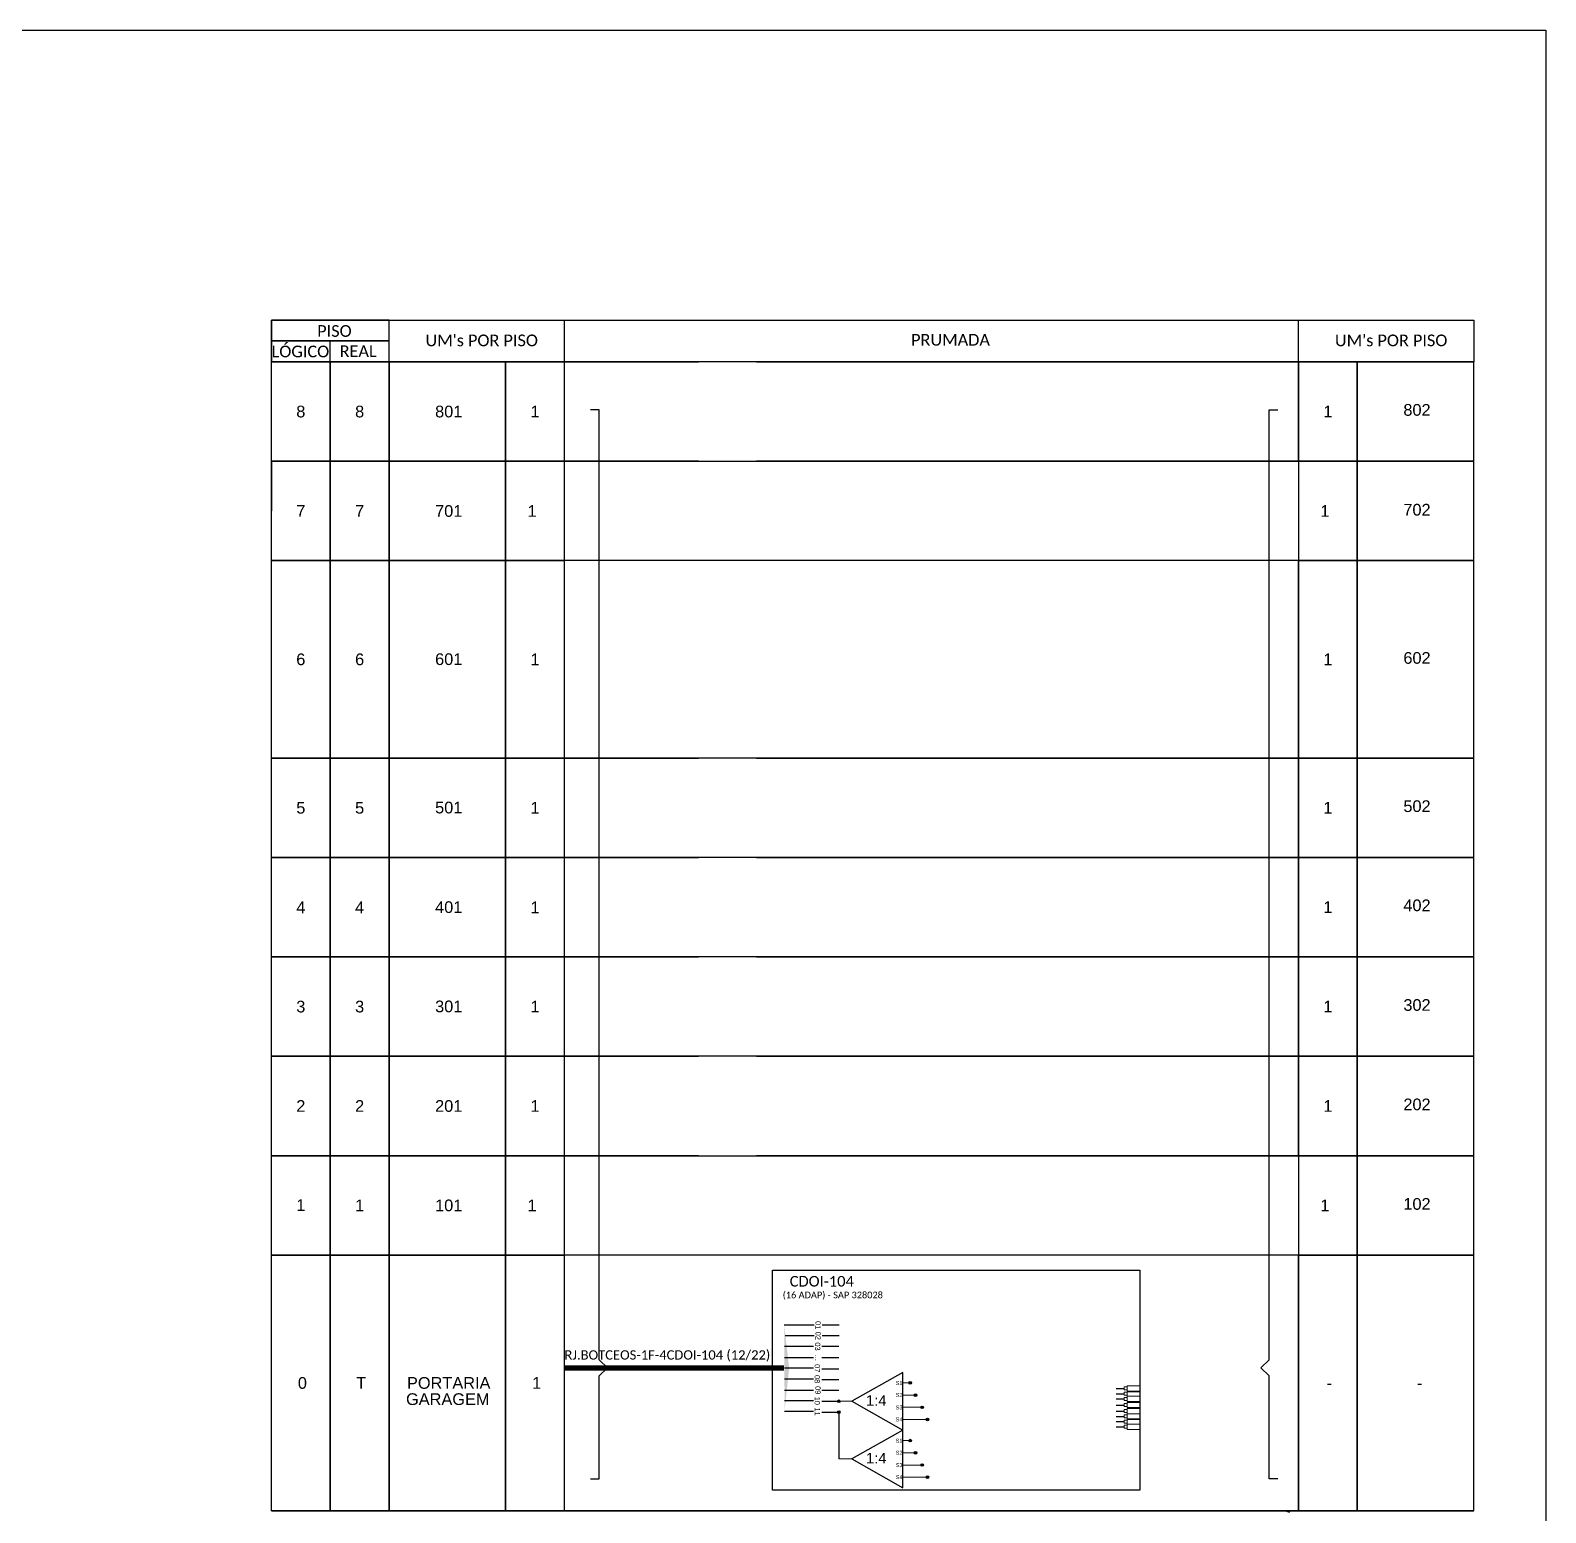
# Model space of a CAD drawing. Header units: metres. Extents: x 10880 to 11829, y -2377 to -1957.
# Drawn here: x 11187.8 to 11474, y -2237.1 to -1957.2 of the extents above; entities that cross this region are included whole.
import ezdxf
from ezdxf.enums import TextEntityAlignment as Align

# ---------------------------------------------------------------- set-up
doc = ezdxf.new("R2010")
doc.units = ezdxf.units.M
for name, color, linetype in [('10.0 - Cartográfico', 252, 'Continuous'), ('10.0 - Cartográfico - Divisa', 252, 'Continuous'), ('10.1 - Número do Imóvel', 7, 'Continuous')]:
    doc.layers.add(name, color=color, linetype=linetype)
doc.styles.add('ARIAL', font='arial.ttf')
doc.styles.add('WMF-Calibri0', font='calibri.ttf')

msp = doc.modelspace()

# ---------------------------------------------------------------- hatches: boundary and pattern name
h = msp.add_hatch(color=5)
h.dxf.hatch_style = 1
h.paths.add_polyline_path([(11331.09, -2209.79), (11330.18, -2201.67), (11330.23, -2217.97)])
h.paths.add_polyline_path([(11331.09, -2209.79), (11330.23, -2217.97), (11330.23, -2217.97)])
h = msp.add_hatch(color=3)
h.dxf.hatch_style = 1
edge = h.paths.add_edge_path()
edge.add_arc((11353.97, -2212.61), 0.242, 0, 360)
h = msp.add_hatch(color=3)
h.dxf.hatch_style = 1
edge = h.paths.add_edge_path()
edge.add_arc((11354.97, -2214.92), 0.242, 0, 360)
h = msp.add_hatch(color=3)
h.dxf.hatch_style = 1
edge = h.paths.add_edge_path()
edge.add_arc((11340.46, -2216.08), 0.242, 0, 360)
h = msp.add_hatch(color=3)
h.dxf.hatch_style = 1
edge = h.paths.add_edge_path()
edge.add_arc((11340.46, -2218.13), 0.242, 0, 360)
h = msp.add_hatch(color=3)
h.dxf.hatch_style = 1
edge = h.paths.add_edge_path()
edge.add_arc((11356.21, -2217.22), 0.242, 0, 360)
h = msp.add_hatch(color=3)
h.dxf.hatch_style = 1
edge = h.paths.add_edge_path()
edge.add_arc((11357.21, -2219.53), 0.242, 0, 360)
h = msp.add_hatch(color=3)
h.dxf.hatch_style = 1
edge = h.paths.add_edge_path()
edge.add_arc((11353.97, -2223.51), 0.242, 0, 360)
h = msp.add_hatch(color=3)
h.dxf.hatch_style = 1
edge = h.paths.add_edge_path()
edge.add_arc((11354.97, -2225.81), 0.242, 0, 360)
h = msp.add_hatch(color=3)
h.dxf.hatch_style = 1
edge = h.paths.add_edge_path()
edge.add_arc((11356.21, -2228.12), 0.242, 0, 360)
h = msp.add_hatch(color=3)
h.dxf.hatch_style = 1
edge = h.paths.add_edge_path()
edge.add_arc((11357.21, -2230.43), 0.242, 0, 360)

# ---------------------------------------------------------------- linework, layer by layer
for p, q in [((11288.65, -2019.77), (11288.65, -2011.88)), ((11233.3, -2038.55), (11233.3, -2047.94))]:
    msp.add_line(p, q)
at = {"color": 3}
for p, q in [((11330.16, -2201.67), (11335.8, -2201.67)), ((11330.32, -2203.69), (11335.8, -2203.69)), ((11337.33, -2201.67), (11340.55, -2201.67)), ((11337.33, -2203.69), (11340.55, -2203.69)), ((11330.23, -2205.7), (11335.7, -2205.7)), ((11337.24, -2205.7), (11340.46, -2205.7)), ((11330.23, -2207.83), (11335.7, -2207.83)), ((11330.23, -2209.79), (11335.72, -2209.79)), ((11337.24, -2207.83), (11340.46, -2207.83)), ((11330.23, -2211.84), (11335.72, -2211.84)), ((11337.24, -2209.95), (11340.46, -2209.95)), ((11337.24, -2212), (11340.46, -2212)), ((11330.23, -2213.96), (11335.7, -2213.96)), ((11337.24, -2213.96), (11340.46, -2213.96)), ((11392.87, -2213.66), (11394.35, -2213.66)), ((11392.87, -2214.65), (11394.35, -2214.65)), ((11330.23, -2215.92), (11335.72, -2215.92)), ((11330.23, -2217.97), (11335.72, -2217.97)), ((11337.24, -2216.08), (11340.46, -2216.08)), ((11337.24, -2218.13), (11340.46, -2218.13)), ((11392.87, -2215.64), (11394.35, -2215.64)), ((11392.87, -2216.79), (11394.35, -2216.79)), ((11392.87, -2217.94), (11394.35, -2217.94)), ((11392.87, -2218.93), (11394.35, -2218.93)), ((11392.87, -2219.92), (11394.35, -2219.92)), ((11392.87, -2220.9), (11394.35, -2220.9))]:
    msp.add_line(p, q, dxfattribs=at)
for points in [[(11460.44, -2019.77), (11233.3, -2019.77), (11233.3, -2011.88), (11460.44, -2011.88)], [(11233.3, -2019.77), (11244.41, -2019.77), (11244.41, -2038.55), (11233.3, -2038.55)], [(11244.41, -2019.77), (11255.52, -2019.77), (11255.52, -2038.55), (11244.41, -2038.55)], [(11277.54, -2019.77), (11255.52, -2019.77), (11255.52, -2038.55), (11277.54, -2038.55)], [(11255.52, -2019.77), (11255.52, -2019.77), (11255.52, -2038.55), (11255.52, -2038.55)], [(11288.65, -2019.77), (11277.54, -2019.77), (11277.54, -2038.55), (11288.65, -2038.55)], [(11438.41, -2019.77), (11427.3, -2019.77), (11427.3, -2038.55), (11438.41, -2038.55)], [(11460.44, -2019.77), (11438.41, -2019.77), (11438.41, -2038.55), (11460.44, -2038.55)], [(11233.3, -2038.55), (11244.41, -2038.55), (11244.41, -2057.32), (11233.3, -2057.32)], [(11244.41, -2038.55), (11255.52, -2038.55), (11255.52, -2057.32), (11244.41, -2057.32)], [(11277.54, -2038.55), (11255.52, -2038.55), (11255.52, -2057.32), (11277.54, -2057.32)], [(11255.52, -2038.55), (11255.52, -2038.55), (11255.52, -2057.32), (11255.52, -2057.32)], [(11288.65, -2038.55), (11277.54, -2038.55), (11277.54, -2057.32), (11288.65, -2057.32)], [(11438.41, -2038.55), (11427.3, -2038.55), (11427.3, -2057.32), (11438.41, -2057.32)], [(11460.44, -2038.55), (11438.41, -2038.55), (11438.41, -2057.32), (11460.44, -2057.32)], [(11233.3, -2057.32), (11244.41, -2057.32), (11244.41, -2094.6), (11233.3, -2094.6)], [(11244.41, -2057.32), (11255.52, -2057.32), (11255.52, -2094.6), (11244.41, -2094.6)], [(11277.54, -2057.32), (11255.52, -2057.32), (11255.52, -2094.6), (11277.54, -2094.6)], [(11255.52, -2057.32), (11255.52, -2057.32), (11255.52, -2094.6), (11255.52, -2094.6)], [(11288.65, -2057.32), (11277.54, -2057.32), (11277.54, -2094.6), (11288.65, -2094.6)], [(11438.41, -2057.32), (11427.3, -2057.32), (11427.3, -2094.6), (11438.41, -2094.6)], [(11460.44, -2057.32), (11438.41, -2057.32), (11438.41, -2094.6), (11460.44, -2094.6)], [(11233.3, -2094.6), (11244.41, -2094.6), (11244.41, -2113.37), (11233.3, -2113.37)], [(11244.41, -2094.6), (11255.52, -2094.6), (11255.52, -2113.37), (11244.41, -2113.37)], [(11277.54, -2094.6), (11255.52, -2094.6), (11255.52, -2113.37), (11277.54, -2113.37)], [(11255.52, -2094.6), (11255.52, -2094.6), (11255.52, -2113.37), (11255.52, -2113.37)], [(11288.65, -2094.6), (11277.54, -2094.6), (11277.54, -2113.37), (11288.65, -2113.37)], [(11438.41, -2094.6), (11427.3, -2094.6), (11427.3, -2113.37), (11438.41, -2113.37)], [(11460.44, -2094.6), (11438.41, -2094.6), (11438.41, -2113.37), (11460.44, -2113.37)], [(11233.3, -2113.37), (11244.41, -2113.37), (11244.41, -2132.15), (11233.3, -2132.15)], [(11244.41, -2113.37), (11255.52, -2113.37), (11255.52, -2132.15), (11244.41, -2132.15)], [(11277.54, -2113.37), (11255.52, -2113.37), (11255.52, -2132.15), (11277.54, -2132.15)], [(11255.52, -2113.37), (11255.52, -2113.37), (11255.52, -2132.15), (11255.52, -2132.15)], [(11288.65, -2113.37), (11277.54, -2113.37), (11277.54, -2132.15), (11288.65, -2132.15)], [(11438.41, -2113.37), (11427.3, -2113.37), (11427.3, -2132.15), (11438.41, -2132.15)], [(11460.44, -2113.37), (11438.41, -2113.37), (11438.41, -2132.15), (11460.44, -2132.15)], [(11233.3, -2132.15), (11244.41, -2132.15), (11244.41, -2150.93), (11233.3, -2150.93)], [(11244.41, -2132.15), (11255.52, -2132.15), (11255.52, -2150.93), (11244.41, -2150.93)], [(11277.54, -2132.15), (11255.52, -2132.15), (11255.52, -2150.93), (11277.54, -2150.93)], [(11255.52, -2132.15), (11255.52, -2132.15), (11255.52, -2150.93), (11255.52, -2150.93)], [(11288.65, -2132.15), (11277.54, -2132.15), (11277.54, -2150.93), (11288.65, -2150.93)], [(11438.41, -2132.15), (11427.3, -2132.15), (11427.3, -2150.93), (11438.41, -2150.93)], [(11460.44, -2132.15), (11438.41, -2132.15), (11438.41, -2150.93), (11460.44, -2150.93)], [(11233.3, -2150.93), (11244.41, -2150.93), (11244.41, -2169.7), (11233.3, -2169.7)], [(11244.41, -2150.93), (11255.52, -2150.93), (11255.52, -2169.7), (11244.41, -2169.7)], [(11277.54, -2150.93), (11255.52, -2150.93), (11255.52, -2169.7), (11277.54, -2169.7)], [(11255.52, -2150.93), (11255.52, -2150.93), (11255.52, -2169.7), (11255.52, -2169.7)], [(11288.65, -2150.93), (11277.54, -2150.93), (11277.54, -2169.7), (11288.65, -2169.7)], [(11438.41, -2150.93), (11427.3, -2150.93), (11427.3, -2169.7), (11438.41, -2169.7)], [(11460.44, -2150.93), (11438.41, -2150.93), (11438.41, -2169.7), (11460.44, -2169.7)], [(11233.3, -2169.7), (11244.41, -2169.7), (11244.41, -2188.48), (11233.3, -2188.48)], [(11244.41, -2169.7), (11255.52, -2169.7), (11255.52, -2188.48), (11244.41, -2188.48)], [(11277.54, -2169.7), (11255.52, -2169.7), (11255.52, -2188.48), (11277.54, -2188.48)], [(11255.52, -2169.7), (11255.52, -2169.7), (11255.52, -2188.48), (11255.52, -2188.48)], [(11288.65, -2169.7), (11277.54, -2169.7), (11277.54, -2188.48), (11288.65, -2188.48)], [(11438.41, -2169.7), (11427.3, -2169.7), (11427.3, -2188.48), (11438.41, -2188.48)], [(11460.44, -2169.7), (11438.41, -2169.7), (11438.41, -2188.48), (11460.44, -2188.48)], [(11233.3, -2188.48), (11244.41, -2188.48), (11244.41, -2236.77), (11233.3, -2236.77)], [(11244.41, -2188.48), (11255.52, -2188.48), (11255.52, -2236.77), (11244.41, -2236.77)], [(11277.54, -2188.48), (11255.52, -2188.48), (11255.52, -2236.77), (11277.54, -2236.77)], [(11427.3, -2188.48), (11255.52, -2188.48), (11255.52, -2236.77), (11427.3, -2236.77)], [(11255.52, -2188.48), (11255.52, -2188.48), (11255.52, -2236.77), (11255.52, -2236.77)], [(11288.65, -2188.48), (11277.54, -2188.48), (11277.54, -2236.77), (11288.65, -2236.77)], [(11438.41, -2188.48), (11427.3, -2188.48), (11427.3, -2236.77), (11438.41, -2236.77)], [(11460.44, -2188.48), (11438.41, -2188.48), (11438.41, -2236.77), (11460.44, -2236.77)]]:
    msp.add_lwpolyline(points, close=True)
at = {"color": 0}
for points in [[(11233.3, -2015.83), (11255.52, -2015.83), (11255.52, -2011.88), (11233.3, -2011.88)], [(11233.3, -2019.77), (11255.52, -2019.77), (11255.52, -2015.83), (11233.3, -2015.83)]]:
    msp.add_lwpolyline(points, close=True, dxfattribs=at)
for points in [[(11255.52, -2019.77), (11255.52, -2011.88)], [(11427.3, -2019.77), (11427.3, -2011.88)], [(11244.41, -2019.77), (11244.41, -2015.83)], [(11233.3, -2019.77), (11244.41, -2019.77)], [(11244.41, -2019.77), (11233.3, -2019.77)], [(11233.3, -2019.77), (11244.41, -2019.77)], [(11244.41, -2019.77), (11233.3, -2019.77)], [(11244.41, -2019.77), (11255.52, -2019.77), (11255.52, -2019.77)], [(11255.52, -2019.77), (11244.41, -2019.77)], [(11244.41, -2019.77), (11255.52, -2019.77), (11255.52, -2019.77)], [(11255.52, -2019.77), (11244.41, -2019.77)], [(11255.52, -2019.77), (11277.54, -2019.77)], [(11277.54, -2019.77), (11255.52, -2019.77)], [(11255.52, -2019.77), (11255.52, -2019.77), (11313.94, -2019.77)], [(11313.94, -2019.77), (11255.52, -2019.77), (11255.52, -2019.77)], [(11255.52, -2019.77), (11277.54, -2019.77)], [(11277.54, -2019.77), (11255.52, -2019.77)], [(11255.52, -2019.77), (11255.52, -2019.77), (11313.94, -2019.77)], [(11324.94, -2019.77), (11255.52, -2019.77), (11255.52, -2019.77)], [(11324.94, -2019.77), (11255.52, -2019.77), (11255.52, -2038.55), (11324.94, -2038.55)], [(11277.54, -2019.77), (11288.65, -2019.77)], [(11288.65, -2019.77), (11277.54, -2019.77), (11277.54, -2019.77)], [(11277.54, -2019.77), (11288.65, -2019.77)], [(11288.65, -2019.77), (11277.54, -2019.77), (11277.54, -2019.77)], [(11324.94, -2019.77), (11427.3, -2019.77), (11427.3, -2019.77)], [(11427.3, -2019.77), (11427.3, -2019.77), (11324.94, -2019.77)], [(11324.94, -2019.77), (11427.3, -2019.77), (11427.3, -2019.77)], [(11427.3, -2019.77), (11427.3, -2019.77), (11324.94, -2019.77)], [(11324.94, -2038.55), (11427.3, -2038.55), (11427.3, -2019.77), (11324.94, -2019.77)], [(11427.3, -2019.77), (11438.41, -2019.77)], [(11438.41, -2019.77), (11427.3, -2019.77), (11427.3, -2019.77)], [(11427.3, -2019.77), (11438.41, -2019.77)], [(11438.41, -2019.77), (11427.3, -2019.77), (11427.3, -2019.77)], [(11438.41, -2019.77), (11460.44, -2019.77)], [(11460.44, -2019.77), (11438.41, -2019.77)], [(11438.41, -2019.77), (11460.44, -2019.77)], [(11460.44, -2019.77), (11438.41, -2019.77)], [(11233.3, -2038.55), (11244.41, -2038.55)], [(11244.41, -2038.55), (11233.3, -2038.55)], [(11244.41, -2038.55), (11255.52, -2038.55), (11255.52, -2038.55)], [(11255.52, -2038.55), (11244.41, -2038.55)], [(11255.52, -2038.55), (11277.54, -2038.55)], [(11277.54, -2038.55), (11255.52, -2038.55)], [(11255.52, -2038.55), (11255.52, -2038.55), (11313.94, -2038.55)], [(11313.94, -2038.55), (11255.52, -2038.55), (11255.52, -2038.55)], [(11427.3, -2057.32), (11255.52, -2057.32), (11255.52, -2038.55), (11313.94, -2038.55)], [(11277.54, -2038.55), (11288.65, -2038.55)], [(11288.65, -2038.55), (11277.54, -2038.55), (11277.54, -2038.55)], [(11324.94, -2038.55), (11427.3, -2038.55), (11427.3, -2038.55)], [(11427.3, -2038.55), (11427.3, -2038.55), (11324.94, -2038.55)], [(11324.94, -2038.55), (11427.3, -2038.55)], [(11427.3, -2038.55), (11438.41, -2038.55)], [(11438.41, -2038.55), (11427.3, -2038.55), (11427.3, -2038.55)], [(11438.41, -2038.55), (11460.44, -2038.55)], [(11460.44, -2038.55), (11438.41, -2038.55)], [(11324.94, -2057.32), (11255.52, -2057.32), (11255.52, -2094.6), (11313.94, -2094.6)], [(11324.94, -2094.6), (11427.3, -2094.6), (11427.3, -2057.32), (11324.94, -2057.32)], [(11233.3, -2094.6), (11244.41, -2094.6)], [(11244.41, -2094.6), (11233.3, -2094.6)], [(11244.41, -2094.6), (11255.52, -2094.6), (11255.52, -2094.6)], [(11255.52, -2094.6), (11244.41, -2094.6)], [(11255.52, -2094.6), (11277.54, -2094.6)], [(11277.54, -2094.6), (11255.52, -2094.6)], [(11255.52, -2094.6), (11255.52, -2094.6), (11313.94, -2094.6)], [(11313.94, -2094.6), (11255.52, -2094.6), (11255.52, -2094.6)], [(11324.94, -2094.6), (11255.52, -2094.6), (11255.52, -2113.37), (11313.94, -2113.37)], [(11277.54, -2094.6), (11288.65, -2094.6)], [(11288.65, -2094.6), (11277.54, -2094.6), (11277.54, -2094.6)], [(11324.94, -2094.6), (11427.3, -2094.6), (11427.3, -2094.6)], [(11427.3, -2094.6), (11427.3, -2094.6), (11324.94, -2094.6)], [(11324.94, -2113.37), (11427.3, -2113.37), (11427.3, -2094.6), (11324.94, -2094.6)], [(11427.3, -2094.6), (11438.41, -2094.6)], [(11438.41, -2094.6), (11427.3, -2094.6), (11427.3, -2094.6)], [(11438.41, -2094.6), (11460.44, -2094.6)], [(11460.44, -2094.6), (11438.41, -2094.6)], [(11233.3, -2113.37), (11244.41, -2113.37)], [(11244.41, -2113.37), (11233.3, -2113.37)], [(11244.41, -2113.37), (11255.52, -2113.37), (11255.52, -2113.37)], [(11255.52, -2113.37), (11244.41, -2113.37)], [(11255.52, -2113.37), (11277.54, -2113.37)], [(11277.54, -2113.37), (11255.52, -2113.37)], [(11255.52, -2113.37), (11255.52, -2113.37), (11313.94, -2113.37)], [(11324.94, -2113.37), (11255.52, -2113.37), (11255.52, -2113.37)], [(11324.94, -2113.37), (11255.52, -2113.37), (11255.52, -2132.15), (11313.94, -2132.15)], [(11277.54, -2113.37), (11288.65, -2113.37)], [(11288.65, -2113.37), (11277.54, -2113.37), (11277.54, -2113.37)], [(11324.94, -2113.37), (11427.3, -2113.37), (11427.3, -2113.37)], [(11427.3, -2113.37), (11427.3, -2113.37), (11324.94, -2113.37)], [(11324.94, -2132.15), (11427.3, -2132.15), (11427.3, -2113.37), (11324.94, -2113.37)], [(11427.3, -2113.37), (11438.41, -2113.37)], [(11438.41, -2113.37), (11427.3, -2113.37), (11427.3, -2113.37)], [(11438.41, -2113.37), (11460.44, -2113.37)], [(11460.44, -2113.37), (11438.41, -2113.37)], [(11233.3, -2132.15), (11244.41, -2132.15)], [(11244.41, -2132.15), (11233.3, -2132.15)], [(11244.41, -2132.15), (11255.52, -2132.15), (11255.52, -2132.15)], [(11255.52, -2132.15), (11244.41, -2132.15)], [(11255.52, -2132.15), (11277.54, -2132.15)], [(11277.54, -2132.15), (11255.52, -2132.15)], [(11255.52, -2132.15), (11255.52, -2132.15), (11313.94, -2132.15)], [(11313.94, -2132.15), (11255.52, -2132.15), (11255.52, -2132.15)], [(11324.94, -2132.15), (11255.52, -2132.15), (11255.52, -2150.93), (11313.94, -2150.93)], [(11277.54, -2132.15), (11288.65, -2132.15)], [(11288.65, -2132.15), (11277.54, -2132.15), (11277.54, -2132.15)], [(11324.94, -2132.15), (11427.3, -2132.15), (11427.3, -2132.15)], [(11427.3, -2132.15), (11427.3, -2132.15), (11324.94, -2132.15)], [(11324.94, -2150.93), (11427.3, -2150.93), (11427.3, -2132.15), (11324.94, -2132.15)], [(11427.3, -2132.15), (11438.41, -2132.15)], [(11438.41, -2132.15), (11427.3, -2132.15), (11427.3, -2132.15)], [(11438.41, -2132.15), (11460.44, -2132.15)], [(11460.44, -2132.15), (11438.41, -2132.15)], [(11233.3, -2150.93), (11244.41, -2150.93)], [(11244.41, -2150.93), (11233.3, -2150.93)], [(11244.41, -2150.93), (11255.52, -2150.93), (11255.52, -2150.93)], [(11255.52, -2150.93), (11244.41, -2150.93)], [(11255.52, -2150.93), (11277.54, -2150.93)], [(11277.54, -2150.93), (11255.52, -2150.93)], [(11255.52, -2150.93), (11255.52, -2150.93), (11313.94, -2150.93)], [(11324.94, -2150.93), (11255.52, -2150.93), (11255.52, -2150.93)], [(11324.94, -2150.93), (11255.52, -2150.93), (11255.52, -2169.7), (11324.94, -2169.7)], [(11277.54, -2150.93), (11288.65, -2150.93)], [(11288.65, -2150.93), (11277.54, -2150.93), (11277.54, -2150.93)], [(11324.94, -2150.93), (11427.3, -2150.93), (11427.3, -2150.93)], [(11427.3, -2150.93), (11427.3, -2150.93), (11324.94, -2150.93)], [(11324.94, -2169.7), (11427.3, -2169.7), (11427.3, -2150.93), (11324.94, -2150.93)], [(11427.3, -2150.93), (11438.41, -2150.93)], [(11438.41, -2150.93), (11427.3, -2150.93), (11427.3, -2150.93)], [(11438.41, -2150.93), (11460.44, -2150.93)], [(11460.44, -2150.93), (11438.41, -2150.93)], [(11233.3, -2169.7), (11244.41, -2169.7)], [(11244.41, -2169.7), (11233.3, -2169.7)], [(11244.41, -2169.7), (11255.52, -2169.7), (11255.52, -2169.7)], [(11255.52, -2169.7), (11244.41, -2169.7)], [(11255.52, -2169.7), (11277.54, -2169.7)], [(11277.54, -2169.7), (11255.52, -2169.7)], [(11255.52, -2169.7), (11255.52, -2169.7), (11313.94, -2169.7)], [(11313.94, -2169.7), (11255.52, -2169.7), (11255.52, -2169.7)], [(11427.3, -2188.48), (11255.52, -2188.48), (11255.52, -2169.7), (11313.94, -2169.7)], [(11277.54, -2169.7), (11288.65, -2169.7)], [(11288.65, -2169.7), (11277.54, -2169.7), (11277.54, -2169.7)], [(11324.94, -2169.7), (11427.3, -2169.7), (11427.3, -2169.7)], [(11427.3, -2169.7), (11427.3, -2169.7), (11324.94, -2169.7)], [(11324.94, -2169.7), (11427.3, -2169.7)], [(11427.3, -2169.7), (11438.41, -2169.7)], [(11438.41, -2169.7), (11427.3, -2169.7), (11427.3, -2169.7)], [(11438.41, -2169.7), (11460.44, -2169.7)], [(11460.44, -2169.7), (11438.41, -2169.7)], [(11233.3, -2236.77), (11244.41, -2236.77)], [(11244.41, -2236.77), (11233.3, -2236.77)], [(11244.41, -2236.77), (11255.52, -2236.77), (11255.52, -2236.77)], [(11255.52, -2236.77), (11244.41, -2236.77)], [(11255.52, -2236.77), (11277.54, -2236.77)], [(11277.54, -2236.77), (11255.52, -2236.77)], [(11255.52, -2236.77), (11255.52, -2236.77), (11427.3, -2236.77), (11427.3, -2236.77)], [(11427.3, -2236.77), (11427.3, -2236.77), (11255.52, -2236.77), (11255.52, -2236.77)], [(11277.54, -2236.77), (11288.65, -2236.77)], [(11288.65, -2236.77), (11277.54, -2236.77), (11277.54, -2236.77)], [(11427.3, -2236.77), (11438.41, -2236.77)], [(11438.41, -2236.77), (11427.3, -2236.77), (11427.3, -2236.77)], [(11438.41, -2236.77), (11460.44, -2236.77)], [(11460.44, -2236.77), (11438.41, -2236.77)]]:
    msp.add_lwpolyline(points)
at = {"color": 3}
for points in [[(11293.57, -2230.73), (11295.22, -2230.73), (11295.21, -2211.29), (11296.78, -2209.79), (11295.21, -2208.28), (11295.22, -2028.87), (11293.59, -2028.87)], [(11423.42, -2230.73), (11421.77, -2230.73), (11421.78, -2211.29), (11420.21, -2209.79), (11421.78, -2208.28), (11421.77, -2028.87), (11423.4, -2028.87)]]:
    msp.add_lwpolyline(points, dxfattribs=at)
at = {"color": 1, "const_width": 1}
msp.add_lwpolyline([(11330.15, -2209.79), (11288.65, -2209.79)], dxfattribs=at)
at = {"color": 1}
for points in [[(11352.59, -2210.63), (11342.93, -2216.08), (11352.59, -2221.53), (11352.59, -2210.63)], [(11352.59, -2221.53), (11342.93, -2226.98), (11352.59, -2232.43), (11352.59, -2221.53)]]:
    msp.add_lwpolyline(points, dxfattribs=at)
at = {"color": 7, "lineweight": 0}
for points in [[(11353.97, -2212.61), (11352.59, -2212.61)], [(11352.59, -2214.92), (11354.97, -2214.92)], [(11352.59, -2217.22), (11355.97, -2217.22)], [(11352.59, -2219.53), (11356.97, -2219.53)], [(11353.97, -2223.51), (11352.59, -2223.51)], [(11352.59, -2225.81), (11354.97, -2225.81)], [(11352.59, -2228.12), (11355.97, -2228.12)], [(11352.59, -2230.43), (11356.97, -2230.43)]]:
    msp.add_lwpolyline(points, dxfattribs=at)
at = {"color": 3, "lineweight": 0}
for points in [[(11394.35, -2213.38), (11394.92, -2213.38), (11394.92, -2213.95), (11394.35, -2213.95)], [(11394.35, -2214.37), (11394.92, -2214.37), (11394.92, -2214.94), (11394.35, -2214.94)], [(11394.35, -2215.35), (11394.92, -2215.35), (11394.92, -2215.92), (11394.35, -2215.92)], [(11394.35, -2216.5), (11394.92, -2216.5), (11394.92, -2217.08), (11394.35, -2217.08)], [(11394.35, -2217.66), (11394.92, -2217.66), (11394.92, -2218.23), (11394.35, -2218.23)], [(11394.35, -2218.64), (11394.92, -2218.64), (11394.92, -2219.22), (11394.35, -2219.22)], [(11394.35, -2219.63), (11394.92, -2219.63), (11394.92, -2220.2), (11394.35, -2220.2)], [(11394.35, -2220.62), (11394.92, -2220.62), (11394.92, -2221.19), (11394.35, -2221.19)]]:
    msp.add_lwpolyline(points, close=True, dxfattribs=at)
for points in [[(11394.92, -2213.17), (11397.34, -2213.17)], [(11394.92, -2213.17), (11394.92, -2214.16)], [(11394.92, -2214.16), (11397.34, -2214.16)], [(11394.92, -2214.16), (11397.34, -2214.16)], [(11394.92, -2214.28), (11394.92, -2215.14)], [(11394.92, -2214.28), (11397.34, -2214.28)], [(11394.92, -2215.14), (11397.34, -2215.14)], [(11394.92, -2215.14), (11397.34, -2215.14)], [(11394.92, -2215.14), (11394.92, -2216.13)], [(11394.92, -2216.13), (11397.34, -2216.13)], [(11394.92, -2216.3), (11397.34, -2216.3)], [(11394.92, -2216.3), (11394.92, -2217.28)], [(11394.92, -2217.28), (11397.34, -2217.28)], [(11394.92, -2217.28), (11397.34, -2217.28)], [(11394.92, -2217.45), (11397.34, -2217.45)], [(11394.92, -2217.45), (11394.92, -2218.44)], [(11394.92, -2218.44), (11397.34, -2218.44)], [(11394.92, -2218.44), (11394.92, -2219.42)], [(11394.92, -2218.44), (11397.34, -2218.44)], [(11394.92, -2218.44), (11397.34, -2218.44)], [(11394.92, -2219.42), (11397.34, -2219.42)], [(11394.92, -2219.42), (11397.34, -2219.42)], [(11394.92, -2219.54), (11394.92, -2220.41)], [(11394.92, -2219.54), (11397.34, -2219.54)], [(11394.92, -2220.41), (11397.34, -2220.41)], [(11394.92, -2220.41), (11397.34, -2220.41)], [(11394.92, -2220.41), (11394.92, -2221.4)], [(11394.92, -2221.4), (11397.34, -2221.4)]]:
    msp.add_lwpolyline(points, dxfattribs=at)
at = {"color": 1, "lineweight": 0}
for points in [[(11342.93, -2216.08), (11340.7, -2216.08)], [(11342.93, -2226.98), (11340.46, -2226.98)]]:
    msp.add_lwpolyline(points, dxfattribs=at)
at = {"color": 3}
for centre in [(11353.97, -2212.61), (11354.97, -2214.92), (11340.46, -2216.08), (11340.46, -2218.13), (11356.21, -2217.22), (11357.21, -2219.53), (11353.97, -2223.51), (11354.97, -2225.81), (11356.21, -2228.12), (11357.21, -2230.43)]:
    msp.add_circle(centre, 0.242, dxfattribs=at)
at = {"layer": '10.0 - Cartográfico'}
msp.add_lwpolyline([(11425.7, -2237.09), (11424.72, -2236.77)], dxfattribs=at)
at = {"layer": '10.0 - Cartográfico - Divisa', "color": 1, "linetype": 'Continuous'}
msp.add_line((11340.46, -2218.37), (11340.46, -2226.98), dxfattribs=at)
msp.add_lwpolyline([(11327.94, -2191.33), (11397.34, -2191.33), (11397.34, -2232.89), (11327.94, -2232.89)], close=True, dxfattribs=at)
at = {"layer": '10.1 - Número do Imóvel'}
msp.add_lwpolyline([(10880, -1957.16), (11474, -1957.16), (11474, -2377.16), (10880, -2377.16)], close=True, dxfattribs=at)

# ---------------------------------------------------------------- texts
at = {"color": 0, "style": 'WMF-Calibri0'}
for s, p in [('     PISO', (11238.06, -2015.05)), ("UM's POR PISO", (11262.4, -2016.83)), ('PRUMADA', (11354.13, -2016.72)), ("UM's POR PISO", (11434.19, -2016.83)), ('  LÓGICO', (11231.78, -2018.92)), ('    REAL', (11243.07, -2018.86))]:
    msp.add_text(s, height=2.208, dxfattribs=at).set_placement(p)
at = {"style": 'ARIAL'}
for s, height, p in [('8', 2.21, (11238.85, -2029.16)), ('8', 2.21, (11249.96, -2029.16)), ('801', 2.208, (11266.79, -2029.16)), ('1', 2.21, (11283.1, -2029.16)), ('1', 2.21, (11432.86, -2029.16)), ('802', 2.208, (11449.69, -2028.85)), ('702', 2.208, (11449.69, -2047.7)), ('7', 2.21, (11238.85, -2047.94)), ('7', 2.21, (11249.96, -2047.94)), ('701', 2.208, (11266.79, -2047.94)), ('1', 2.21, (11282.54, -2047.94)), ('1', 2.21, (11432.3, -2047.94)), ('6', 2.21, (11238.85, -2075.96)), ('6', 2.21, (11249.96, -2075.96)), ('601', 2.208, (11266.79, -2075.93)), ('1', 2.21, (11283.1, -2075.96)), ('1', 2.21, (11432.86, -2075.96)), ('602', 2.208, (11449.69, -2075.69)), ('5', 2.21, (11238.85, -2103.99)), ('5', 2.21, (11249.96, -2103.99)), ('501', 2.208, (11266.79, -2103.95)), ('1', 2.21, (11283.1, -2103.99)), ('1', 2.21, (11432.86, -2103.99)), ('502', 2.208, (11449.69, -2103.69)), ('4', 2.21, (11238.85, -2122.8)), ('4', 2.21, (11249.96, -2122.8)), ('401', 2.208, (11266.79, -2122.76)), ('1', 2.21, (11283.1, -2122.8)), ('1', 2.21, (11432.86, -2122.76)), ('402', 2.208, (11449.69, -2122.42)), ('3', 2.21, (11238.85, -2141.54)), ('3', 2.21, (11249.96, -2141.54)), ('301', 2.208, (11266.79, -2141.51)), ('1', 2.21, (11283.1, -2141.54)), ('1', 2.21, (11432.86, -2141.54)), ('302', 2.208, (11449.69, -2141.24)), ('2', 2.21, (11238.85, -2160.31)), ('2', 2.21, (11249.96, -2160.31)), ('201', 2.208, (11266.79, -2160.31)), ('1', 2.21, (11283.1, -2160.31)), ('1', 2.21, (11432.86, -2160.31)), ('202', 2.208, (11449.69, -2160.02)), ('1', 2.21, (11238.85, -2179.03)), ('1', 2.21, (11249.96, -2179.09)), ('101', 2.208, (11266.79, -2179.09)), ('1', 2.21, (11282.54, -2179.09)), ('1', 2.21, (11432.3, -2179.09)), ('102', 2.208, (11449.69, -2178.81)), ('0', 2.21, (11239.15, -2212.62)), ('T', 2.21, (11250.26, -2212.62)), ('PORTARIA', 2.208, (11266.79, -2212.62)), ('1', 2.21, (11283.4, -2212.62)), ('GARAGEM', 2.208, (11266.61, -2215.68)), ('-', 2.21, (11433.16, -2212.62)), ('-', 2.21, (11450.19, -2212.62))]:
    msp.add_text(s, height=height, dxfattribs=at).set_placement(p, align=Align.MIDDLE_CENTER)
at = {"color": 1}
for s, height, style, p in [('CDOI-104', 2, 'WMF-Calibri0', (11331.2, -2194.42)), ('RJ.BOTCEOS-1F-4CDOI-104 (12/22)', 1.76, 'WMF-Calibri0', (11288.65, -2208.21)), ('S1', 0.75, 'ARIAL', (11351.22, -2213.01)), ('1:4', 2, 'ARIAL', (11345.61, -2216.93)), ('S2', 0.75, 'ARIAL', (11351.22, -2215.27)), ('S3', 0.75, 'ARIAL', (11351.22, -2217.62)), ('S4', 0.75, 'ARIAL', (11351.22, -2219.88)), ('S1', 0.75, 'ARIAL', (11351.22, -2223.91)), ('1:4', 2, 'ARIAL', (11345.61, -2227.83)), ('S2', 0.75, 'ARIAL', (11351.22, -2226.17)), ('S3', 0.75, 'ARIAL', (11351.22, -2228.52)), ('S4', 0.75, 'ARIAL', (11351.22, -2230.78))]:
    msp.add_text(s, height=height, dxfattribs=dict(at, style=style)).set_placement(p)
at = {"color": 1, "style": 'WMF-Calibri0'}
msp.add_text('(16 ADAP) - SAP 328028', height=1.25, dxfattribs=at).set_placement((11339.34, -2196.63), align=Align.CENTER)
at = {"style": 'ARIAL'}
for s, p in [('01', (11336.57, -2201.71)), ('02', (11336.57, -2203.72)), ('03', (11336.48, -2205.74)), ('07', (11336.4, -2209.85)), ('...', (11336.53, -2207.87)), ('08', (11336.4, -2211.9)), ('10', (11336.4, -2215.99)), ('09', (11336.53, -2214)), ('11', (11336.4, -2218.04))]:
    msp.add_text(s, height=1, rotation=270, dxfattribs=at).set_placement(p, align=Align.MIDDLE_CENTER)

doc.saveas('drawing.dxf')
